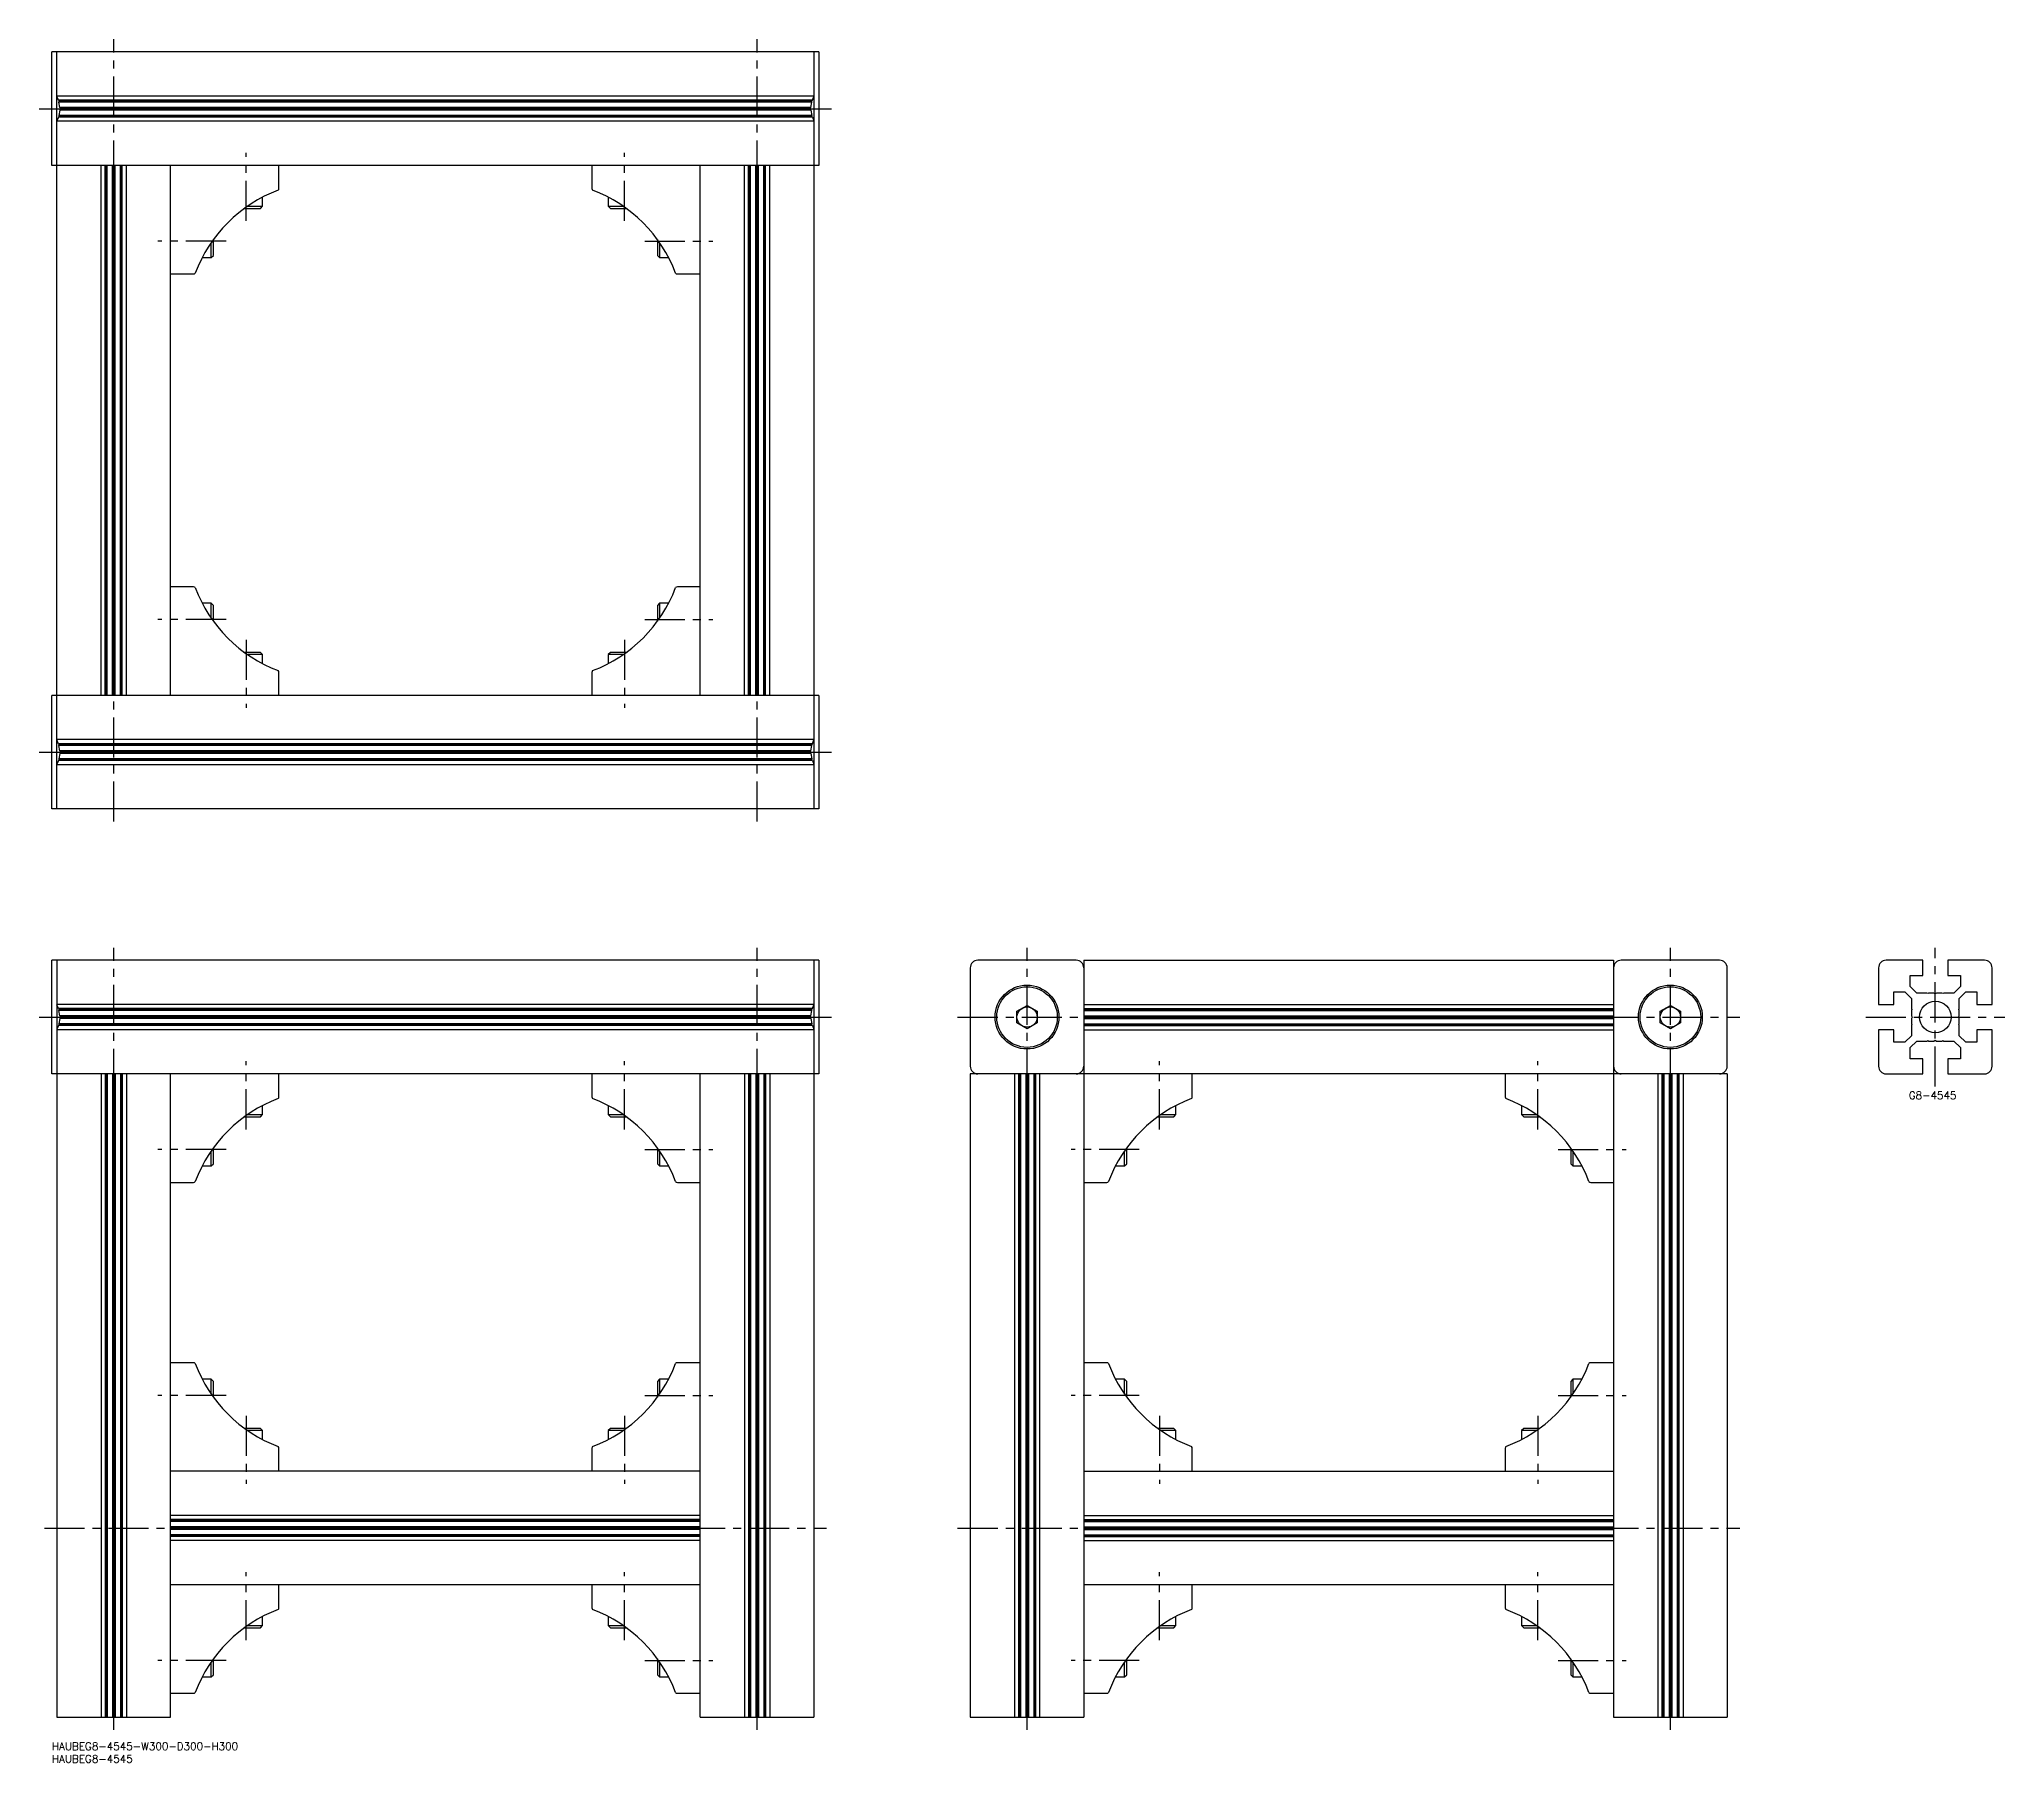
# Model space of a CAD drawing. Extents: x -5 to 774, y -8 to 675.
import ezdxf

# ---------------------------------------------------------------- set-up
doc = ezdxf.new("R2010")
doc.units = 0
doc.header["$LTSCALE"] = 0.5
doc.linetypes.add('CENTER', pattern=[50.8, 31.75, -6.35, 6.35, -6.35])
for name, color, linetype in [('MSM_CENTER', 1, 'CENTER'), ('MSM_CONTINUOUS', 7, 'CONTINUOUS'), ('MSM_PART_NUMBER', 7, 'CONTINUOUS')]:
    doc.layers.add(name, color=color, linetype=linetype)
doc.styles.get("Standard").update_dxf_attribs({"font": 'txt.shx', "height": 3, "bigfont": 'bigfont.shx'})

# ---------------------------------------------------------------- blocks, each defined once
blk = doc.blocks.new('*U8')
at = {"layer": 'MSM_PART_NUMBER'}
blk.add_text('HAUBEG8-4545-W300-D300-H300', height=3, dxfattribs=at).set_placement((0, -3))
blk = doc.blocks.new('*U9')
at = {"layer": 'MSM_PART_NUMBER'}
blk.add_text('HAUBEG8-4545', height=3, dxfattribs=at).set_placement((0, -8))
blk = doc.blocks.new('*U10')
at = {"layer": 'MSM_PART_NUMBER'}
blk.add_text('G8-4545', height=3, dxfattribs=at).set_placement((735.99, 254.97))

msp = doc.modelspace()

# ---------------------------------------------------------------- linework, layer by layer
at = {"layer": 'MSM_CENTER'}
for p, q in [((24.5, 365), (24.5, 675)), ((279.5, 365), (279.5, 675)), ((-5, 647.5), (309, 647.5)), ((77, 603), (77, 630)), ((227, 603), (227, 630)), ((69, 595), (42, 595)), ((235, 595), (262, 595)), ((69, 445), (42, 445)), ((235, 445), (262, 445)), ((77, 437), (77, 410)), ((227, 437), (227, 410)), ((-5, 392.5), (309, 392.5)), ((24.5, 5), (24.5, 315)), ((279.5, 5), (279.5, 315)), ((386.5, 5), (386.5, 315)), ((641.5, 5), (641.5, 315)), ((746.5, 260), (746.5, 315)), ((-5, 287.5), (309, 287.5)), ((359, 287.5), (669, 287.5)), ((719, 287.5), (774, 287.5)), ((77, 243), (77, 270)), ((227, 243), (227, 270)), ((439, 243), (439, 270)), ((589, 243), (589, 270)), ((69, 235), (42, 235)), ((235, 235), (262, 235)), ((431, 235), (404, 235)), ((597, 235), (624, 235)), ((69, 137.5), (42, 137.5)), ((235, 137.5), (262, 137.5)), ((431, 137.5), (404, 137.5)), ((597, 137.5), (624, 137.5)), ((77, 129.5), (77, 102.5)), ((227, 129.5), (227, 102.5)), ((439, 129.5), (439, 102.5)), ((589, 129.5), (589, 102.5)), ((-3, 85), (307, 85)), ((359, 85), (669, 85)), ((77, 40.5), (77, 67.5)), ((227, 40.5), (227, 67.5)), ((439, 40.5), (439, 67.5)), ((589, 40.5), (589, 67.5)), ((69, 32.5), (42, 32.5)), ((235, 32.5), (262, 32.5)), ((431, 32.5), (404, 32.5)), ((597, 32.5), (624, 32.5))]:
    msp.add_line(p, q, dxfattribs=at)
at = {"layer": 'MSM_CONTINUOUS'}
for p, q in [((304, 670), (0, 670)), ((0, 625), (0, 670)), ((2, 370), (2, 670)), ((302, 670), (302, 370)), ((304, 670), (304, 625)), ((302, 652.5), (2, 652.5)), ((2.58, 650.85), (2, 652.31)), ((2.58, 650.85), (2.88, 650.5)), ((301.42, 650.85), (2.58, 650.85)), ((2.88, 650.5), (2.79, 650.15)), ((301.21, 650.15), (2.79, 650.15)), ((3.14, 648.02), (2.79, 650.15)), ((3.14, 646.98), (2.79, 644.85)), ((301.12, 650.5), (2.88, 650.5)), ((3.14, 648.02), (3.45, 647.5)), ((300.86, 648.02), (3.14, 648.02)), ((3.45, 647.5), (3.14, 646.98)), ((300.86, 646.98), (3.14, 646.98)), ((300.55, 647.5), (3.45, 647.5)), ((300.55, 647.5), (300.86, 648.02)), ((300.86, 646.98), (300.55, 647.5)), ((300.86, 648.02), (301.21, 650.15)), ((300.86, 646.98), (301.21, 644.85)), ((301.12, 650.5), (301.42, 650.85)), ((301.21, 650.15), (301.12, 650.5)), ((301.42, 650.85), (302, 652.31)), ((2.58, 644.15), (2, 642.69)), ((302, 642.5), (2, 642.5)), ((2.88, 644.5), (2.58, 644.15)), ((301.42, 644.15), (2.58, 644.15)), ((301.21, 644.85), (2.79, 644.85)), ((2.79, 644.85), (2.88, 644.5)), ((301.12, 644.5), (2.88, 644.5)), ((301.12, 644.5), (301.21, 644.85)), ((301.42, 644.15), (301.12, 644.5)), ((301.42, 644.15), (302, 642.69)), ((304, 625), (0, 625)), ((19.5, 415), (19.5, 625)), ((21.15, 415), (21.15, 625)), ((21.5, 415), (21.5, 625)), ((21.85, 415), (21.85, 625)), ((23.98, 415), (23.98, 625)), ((24.5, 415), (24.5, 625)), ((25.02, 415), (25.02, 625)), ((27.15, 415), (27.15, 625)), ((27.5, 415), (27.5, 625)), ((27.85, 415), (27.85, 625)), ((29.5, 415), (29.5, 625)), ((47, 415), (47, 625)), ((90, 615.91), (90, 625)), ((214, 625), (214, 615.91)), ((257, 415), (257, 625)), ((274.5, 415), (274.5, 625)), ((276.15, 415), (276.15, 625)), ((276.5, 415), (276.5, 625)), ((276.85, 415), (276.85, 625)), ((278.98, 415), (278.98, 625)), ((279.5, 415), (279.5, 625)), ((280.02, 415), (280.02, 625)), ((282.15, 415), (282.15, 625)), ((282.5, 415), (282.5, 625)), ((282.85, 415), (282.85, 625)), ((284.5, 415), (284.5, 625)), ((76.39, 608), (82.63, 608)), ((77.61, 608.87), (83.5, 608.87)), ((82.63, 608), (83.5, 608.87)), ((83.5, 608.87), (83.5, 612.42)), ((220.5, 612.42), (220.5, 608.87)), ((220.5, 608.87), (221.37, 608)), ((220.5, 608.87), (226.39, 608.87)), ((221.37, 608), (227.61, 608)), ((63.13, 588.5), (63.13, 594.39)), ((64, 589.37), (64, 595.61)), ((240, 595.61), (240, 589.37)), ((240.87, 594.39), (240.87, 588.5)), ((59.58, 588.5), (63.13, 588.5)), ((63.13, 588.5), (64, 589.37)), ((240, 589.37), (240.87, 588.5)), ((240.87, 588.5), (244.42, 588.5)), ((47, 582), (56.09, 582)), ((247.91, 582), (257, 582)), ((56.09, 458), (47, 458)), ((257, 458), (247.91, 458)), ((63.13, 451.5), (59.58, 451.5)), ((64, 450.63), (63.13, 451.5)), ((63.13, 445.61), (63.13, 451.5)), ((64, 444.39), (64, 450.63)), ((240.87, 451.5), (240, 450.63)), ((240, 450.63), (240, 444.39)), ((244.42, 451.5), (240.87, 451.5)), ((240.87, 451.5), (240.87, 445.61)), ((82.63, 432), (76.39, 432)), ((83.5, 431.13), (77.61, 431.13)), ((83.5, 431.13), (82.63, 432)), ((83.5, 427.58), (83.5, 431.13)), ((221.37, 432), (220.5, 431.13)), ((220.5, 431.13), (220.5, 427.58)), ((226.39, 431.13), (220.5, 431.13)), ((227.61, 432), (221.37, 432)), ((90, 415), (90, 424.09)), ((214, 424.09), (214, 415)), ((304, 415), (0, 415)), ((0, 370), (0, 415)), ((304, 415), (304, 370)), ((302, 397.5), (2, 397.5)), ((2.58, 395.85), (2, 397.31)), ((301.42, 395.85), (302, 397.31)), ((2.58, 395.85), (2.88, 395.5)), ((301.42, 395.85), (2.58, 395.85)), ((2.88, 395.5), (2.79, 395.15)), ((301.21, 395.15), (2.79, 395.15)), ((3.14, 393.02), (2.79, 395.15)), ((3.14, 391.98), (2.79, 389.85)), ((2.79, 389.85), (2.88, 389.5)), ((301.21, 389.85), (2.79, 389.85)), ((301.12, 395.5), (2.88, 395.5)), ((3.14, 393.02), (3.45, 392.5)), ((300.86, 393.02), (3.14, 393.02)), ((3.45, 392.5), (3.14, 391.98)), ((300.86, 391.98), (3.14, 391.98)), ((300.55, 392.5), (3.45, 392.5)), ((300.55, 392.5), (300.86, 393.02)), ((300.86, 391.98), (300.55, 392.5)), ((300.86, 393.02), (301.21, 395.15)), ((300.86, 391.98), (301.21, 389.85)), ((301.12, 395.5), (301.42, 395.85)), ((301.21, 395.15), (301.12, 395.5)), ((301.12, 389.5), (301.21, 389.85)), ((2.58, 389.15), (2, 387.69)), ((302, 387.5), (2, 387.5)), ((2.88, 389.5), (2.58, 389.15)), ((301.42, 389.15), (2.58, 389.15)), ((301.12, 389.5), (2.88, 389.5)), ((301.42, 389.15), (301.12, 389.5)), ((301.42, 389.15), (302, 387.69)), ((304, 370), (0, 370)), ((304, 310), (0, 310)), ((0, 265), (0, 310)), ((2, 310), (2, 10)), ((302, 310), (302, 10)), ((304, 310), (304, 265)), ((364, 307), (364, 268)), ((406, 310), (367, 310)), ((409, 310), (409, 10)), ((409, 310), (619, 310)), ((619, 310), (619, 10)), ((661, 310), (622, 310)), ((664, 268), (664, 307)), ((724, 307), (724, 292.5)), ((741.5, 310), (727, 310)), ((736.5, 299.62), (736.5, 304)), ((736.5, 304), (741.5, 304)), ((741.5, 304), (741.5, 310)), ((766, 310), (751.5, 310)), ((751.5, 310), (751.5, 304)), ((751.5, 304), (756.5, 304)), ((756.5, 304), (756.5, 299.62)), ((769, 292.5), (769, 307)), ((730, 297.5), (734.38, 297.5)), ((730, 292.5), (730, 297.5)), ((734.38, 297.5), (737, 294.88)), ((739.12, 297), (736.5, 299.62)), ((743.15, 297), (739.12, 297)), ((743.5, 296.8), (743.15, 297)), ((743.85, 297), (743.5, 296.8)), ((745.98, 297), (743.85, 297)), ((746.5, 296.7), (745.98, 297)), ((747.02, 297), (746.5, 296.7)), ((749.15, 297), (747.02, 297)), ((749.5, 296.8), (749.15, 297)), ((749.85, 297), (749.5, 296.8)), ((753.88, 297), (749.85, 297)), ((756.5, 299.62), (753.88, 297)), ((756, 294.88), (758.62, 297.5)), ((758.62, 297.5), (763, 297.5)), ((763, 297.5), (763, 292.5)), ((302, 292.5), (2, 292.5)), ((2.58, 290.85), (2, 292.31)), ((301.42, 290.85), (2.58, 290.85)), ((2.58, 290.85), (2.88, 290.5)), ((2.88, 290.5), (2.79, 290.15)), ((301.21, 290.15), (2.79, 290.15)), ((3.14, 288.02), (2.79, 290.15)), ((301.12, 290.5), (2.88, 290.5)), ((300.86, 288.02), (301.21, 290.15)), ((301.12, 290.5), (301.42, 290.85)), ((301.21, 290.15), (301.12, 290.5)), ((301.42, 290.85), (302, 292.31)), ((382.5, 289.81), (386.5, 292.12)), ((382.5, 285.19), (382.5, 289.81)), ((386.5, 292.12), (390.5, 289.81)), ((390.5, 289.81), (390.5, 285.19)), ((409, 292.5), (619, 292.5)), ((409, 290.85), (619, 290.85)), ((409, 290.5), (619, 290.5)), ((409, 290.15), (619, 290.15)), ((637.5, 289.81), (641.5, 292.12)), ((637.5, 285.19), (637.5, 289.81)), ((641.5, 292.12), (645.5, 289.81)), ((645.5, 289.81), (645.5, 285.19)), ((724, 292.5), (730, 292.5)), ((737, 294.88), (737, 290.85)), ((737, 290.85), (737.2, 290.5)), ((737.2, 290.5), (737, 290.15)), ((737, 290.15), (737, 288.02)), ((755.8, 290.5), (756, 290.85)), ((756, 290.15), (755.8, 290.5)), ((756, 290.85), (756, 294.88)), ((756, 288.02), (756, 290.15)), ((763, 292.5), (769, 292.5)), ((2.58, 284.15), (2, 282.69)), ((302, 282.5), (2, 282.5)), ((2.88, 284.5), (2.58, 284.15)), ((301.42, 284.15), (2.58, 284.15)), ((3.14, 286.98), (2.79, 284.85)), ((301.21, 284.85), (2.79, 284.85)), ((2.79, 284.85), (2.88, 284.5)), ((301.12, 284.5), (2.88, 284.5)), ((300.86, 288.02), (3.14, 288.02)), ((3.14, 288.02), (3.45, 287.5)), ((3.45, 287.5), (3.14, 286.98)), ((300.86, 286.98), (3.14, 286.98)), ((300.55, 287.5), (3.45, 287.5)), ((300.55, 287.5), (300.86, 288.02)), ((300.86, 286.98), (300.55, 287.5)), ((300.86, 286.98), (301.21, 284.85)), ((301.12, 284.5), (301.21, 284.85)), ((301.42, 284.15), (301.12, 284.5)), ((301.42, 284.15), (302, 282.69)), ((386.5, 282.88), (382.5, 285.19)), ((390.5, 285.19), (386.5, 282.88)), ((409, 288.02), (619, 288.02)), ((409, 287.5), (619, 287.5)), ((409, 286.98), (619, 286.98)), ((409, 284.85), (619, 284.85)), ((409, 284.5), (619, 284.5)), ((409, 284.15), (619, 284.15)), ((409, 282.5), (619, 282.5)), ((641.5, 282.88), (637.5, 285.19)), ((645.5, 285.19), (641.5, 282.88)), ((730, 282.5), (724, 282.5)), ((724, 282.5), (724, 268)), ((730, 277.5), (730, 282.5)), ((737, 288.02), (737.3, 287.5)), ((737.3, 287.5), (737, 286.98)), ((737, 286.98), (737, 284.85)), ((737, 284.85), (737.2, 284.5)), ((737.2, 284.5), (737, 284.15)), ((737, 284.15), (737, 280.12)), ((755.7, 287.5), (756, 288.02)), ((756, 286.98), (755.7, 287.5)), ((755.8, 284.5), (756, 284.85)), ((756, 284.15), (755.8, 284.5)), ((756, 284.85), (756, 286.98)), ((756, 280.12), (756, 284.15)), ((769, 282.5), (763, 282.5)), ((763, 282.5), (763, 277.5)), ((769, 268), (769, 282.5)), ((734.38, 277.5), (730, 277.5)), ((737, 280.12), (734.38, 277.5)), ((736.5, 275.38), (739.12, 278)), ((736.5, 271), (736.5, 275.38)), ((739.12, 278), (743.15, 278)), ((743.15, 278), (743.5, 278.2)), ((743.5, 278.2), (743.85, 278)), ((743.85, 278), (745.98, 278)), ((745.98, 278), (746.5, 278.3)), ((746.5, 278.3), (747.02, 278)), ((747.02, 278), (749.15, 278)), ((749.15, 278), (749.5, 278.2)), ((749.5, 278.2), (749.85, 278)), ((749.85, 278), (753.88, 278)), ((753.88, 278), (756.5, 275.38)), ((758.62, 277.5), (756, 280.12)), ((756.5, 275.38), (756.5, 271)), ((763, 277.5), (758.62, 277.5)), ((304, 265), (0, 265)), ((19.5, 265), (19.5, 10)), ((21.15, 265), (21.15, 10)), ((21.5, 265), (21.5, 10)), ((21.85, 265), (21.85, 10)), ((23.98, 265), (23.98, 10)), ((24.5, 265), (24.5, 10)), ((25.02, 265), (25.02, 10)), ((27.15, 265), (27.15, 10)), ((27.5, 265), (27.5, 10)), ((27.85, 265), (27.85, 10)), ((29.5, 265), (29.5, 10)), ((47, 10), (47, 265)), ((90, 255.91), (90, 265)), ((214, 265), (214, 255.91)), ((257, 10), (257, 265)), ((274.5, 265), (274.5, 10)), ((276.15, 265), (276.15, 10)), ((276.5, 265), (276.5, 10)), ((276.85, 265), (276.85, 10)), ((278.98, 265), (278.98, 10)), ((279.5, 265), (279.5, 10)), ((280.02, 265), (280.02, 10)), ((282.15, 265), (282.15, 10)), ((282.5, 265), (282.5, 10)), ((282.85, 265), (282.85, 10)), ((284.5, 265), (284.5, 10)), ((664, 265), (364, 265)), ((364, 265), (364, 10)), ((381.5, 265), (381.5, 10)), ((383.15, 265), (383.15, 10)), ((383.5, 265), (383.5, 10)), ((383.85, 265), (383.85, 10)), ((385.98, 265), (385.98, 10)), ((386.5, 265), (386.5, 10)), ((387.02, 265), (387.02, 10)), ((389.15, 265), (389.15, 10)), ((389.5, 265), (389.5, 10)), ((389.85, 265), (389.85, 10)), ((391.5, 265), (391.5, 10)), ((452, 255.91), (452, 265)), ((576, 265), (576, 255.91)), ((636.5, 265), (636.5, 10)), ((638.15, 265), (638.15, 10)), ((638.5, 265), (638.5, 10)), ((638.85, 265), (638.85, 10)), ((640.98, 265), (640.98, 10)), ((641.5, 265), (641.5, 10)), ((642.02, 265), (642.02, 10)), ((644.15, 265), (644.15, 10)), ((644.5, 265), (644.5, 10)), ((644.85, 265), (644.85, 10)), ((646.5, 265), (646.5, 10)), ((664, 265), (664, 10)), ((727, 265), (741.5, 265)), ((741.5, 271), (736.5, 271)), ((741.5, 265), (741.5, 271)), ((756.5, 271), (751.5, 271)), ((751.5, 271), (751.5, 265)), ((751.5, 265), (766, 265)), ((83.5, 248.87), (83.5, 252.42)), ((220.5, 252.42), (220.5, 248.87)), ((445.5, 248.87), (445.5, 252.42)), ((582.5, 252.42), (582.5, 248.87)), ((76.39, 248), (82.63, 248)), ((77.61, 248.87), (83.5, 248.87)), ((82.63, 248), (83.5, 248.87)), ((220.5, 248.87), (221.37, 248)), ((220.5, 248.87), (226.39, 248.87)), ((221.37, 248), (227.61, 248)), ((438.39, 248), (444.63, 248)), ((439.61, 248.87), (445.5, 248.87)), ((444.63, 248), (445.5, 248.87)), ((582.5, 248.87), (583.37, 248)), ((582.5, 248.87), (588.39, 248.87)), ((583.37, 248), (589.61, 248)), ((63.13, 228.5), (63.13, 234.39)), ((64, 229.37), (64, 235.61)), ((240, 235.61), (240, 229.37)), ((240.87, 234.39), (240.87, 228.5)), ((425.13, 228.5), (425.13, 234.39)), ((426, 229.37), (426, 235.61)), ((602, 235.61), (602, 229.37)), ((602.87, 234.39), (602.87, 228.5)), ((59.58, 228.5), (63.13, 228.5)), ((63.13, 228.5), (64, 229.37)), ((240, 229.37), (240.87, 228.5)), ((240.87, 228.5), (244.42, 228.5)), ((421.58, 228.5), (425.13, 228.5)), ((425.13, 228.5), (426, 229.37)), ((602, 229.37), (602.87, 228.5)), ((602.87, 228.5), (606.42, 228.5)), ((47, 222), (56.09, 222)), ((247.91, 222), (257, 222)), ((409, 222), (418.09, 222)), ((609.91, 222), (619, 222)), ((56.09, 150.5), (47, 150.5)), ((257, 150.5), (247.91, 150.5)), ((418.09, 150.5), (409, 150.5)), ((619, 150.5), (609.91, 150.5)), ((63.13, 144), (59.58, 144)), ((64, 143.13), (63.13, 144)), ((63.13, 138.11), (63.13, 144)), ((64, 136.89), (64, 143.13)), ((240.87, 144), (240, 143.13)), ((240, 143.13), (240, 136.89)), ((244.42, 144), (240.87, 144)), ((240.87, 144), (240.87, 138.11)), ((425.13, 144), (421.58, 144)), ((426, 143.13), (425.13, 144)), ((425.13, 138.11), (425.13, 144)), ((426, 136.89), (426, 143.13)), ((602.87, 144), (602, 143.13)), ((602, 143.13), (602, 136.89)), ((606.42, 144), (602.87, 144)), ((602.87, 144), (602.87, 138.11)), ((82.63, 124.5), (76.39, 124.5)), ((83.5, 123.63), (77.61, 123.63)), ((83.5, 123.63), (82.63, 124.5)), ((83.5, 120.08), (83.5, 123.63)), ((221.37, 124.5), (220.5, 123.63)), ((220.5, 123.63), (220.5, 120.08)), ((226.39, 123.63), (220.5, 123.63)), ((227.61, 124.5), (221.37, 124.5)), ((444.63, 124.5), (438.39, 124.5)), ((445.5, 123.63), (439.61, 123.63)), ((445.5, 123.63), (444.63, 124.5)), ((445.5, 120.08), (445.5, 123.63)), ((583.37, 124.5), (582.5, 123.63)), ((582.5, 123.63), (582.5, 120.08)), ((588.39, 123.63), (582.5, 123.63)), ((589.61, 124.5), (583.37, 124.5)), ((90, 107.5), (90, 116.59)), ((214, 116.59), (214, 107.5)), ((452, 107.5), (452, 116.59)), ((576, 116.59), (576, 107.5)), ((257, 107.5), (47, 107.5)), ((409, 107.5), (619, 107.5)), ((257, 90), (47, 90)), ((257, 88.35), (47, 88.35)), ((257, 88), (47, 88)), ((257, 87.65), (47, 87.65)), ((409, 90), (619, 90)), ((409, 88.35), (619, 88.35)), ((409, 88), (619, 88)), ((409, 87.65), (619, 87.65)), ((257, 85.52), (47, 85.52)), ((257, 85), (47, 85)), ((257, 84.48), (47, 84.48)), ((257, 82.35), (47, 82.35)), ((257, 82), (47, 82)), ((257, 81.65), (47, 81.65)), ((257, 80), (47, 80)), ((409, 85.52), (619, 85.52)), ((409, 85), (619, 85)), ((409, 84.48), (619, 84.48)), ((409, 82.35), (619, 82.35)), ((409, 82), (619, 82)), ((409, 81.65), (619, 81.65)), ((409, 80), (619, 80)), ((257, 62.5), (47, 62.5)), ((90, 53.41), (90, 62.5)), ((214, 62.5), (214, 53.41)), ((619, 62.5), (409, 62.5)), ((452, 53.41), (452, 62.5)), ((576, 62.5), (576, 53.41)), ((83.5, 46.37), (83.5, 49.92)), ((220.5, 49.92), (220.5, 46.37)), ((445.5, 46.37), (445.5, 49.92)), ((582.5, 49.92), (582.5, 46.37)), ((76.39, 45.5), (82.63, 45.5)), ((77.61, 46.37), (83.5, 46.37)), ((82.63, 45.5), (83.5, 46.37)), ((220.5, 46.37), (221.37, 45.5)), ((220.5, 46.37), (226.39, 46.37)), ((221.37, 45.5), (227.61, 45.5)), ((438.39, 45.5), (444.63, 45.5)), ((439.61, 46.37), (445.5, 46.37)), ((444.63, 45.5), (445.5, 46.37)), ((582.5, 46.37), (583.37, 45.5)), ((582.5, 46.37), (588.39, 46.37)), ((583.37, 45.5), (589.61, 45.5)), ((63.13, 26), (63.13, 31.89)), ((64, 26.87), (64, 33.11)), ((240, 33.11), (240, 26.87)), ((240.87, 31.89), (240.87, 26)), ((425.13, 26), (425.13, 31.89)), ((426, 26.87), (426, 33.11)), ((602, 33.11), (602, 26.87)), ((602.87, 31.89), (602.87, 26)), ((59.58, 26), (63.13, 26)), ((63.13, 26), (64, 26.87)), ((240, 26.87), (240.87, 26)), ((240.87, 26), (244.42, 26)), ((421.58, 26), (425.13, 26)), ((425.13, 26), (426, 26.87)), ((602, 26.87), (602.87, 26)), ((602.87, 26), (606.42, 26)), ((47, 19.5), (56.09, 19.5)), ((247.91, 19.5), (257, 19.5)), ((409, 19.5), (418.09, 19.5)), ((609.91, 19.5), (619, 19.5)), ((2, 10), (47, 10)), ((257, 10), (302, 10)), ((364, 10), (409, 10)), ((619, 10), (664, 10))]:
    msp.add_line(p, q, dxfattribs=at)
for centre, radius in [((386.5, 287.5), 12.65), ((386.5, 287.5), 12), ((641.5, 287.5), 12.65), ((641.5, 287.5), 12), ((386.5, 287.5), 4), ((641.5, 287.5), 4), ((746.5, 287.5), 6.25)]:
    msp.add_circle(centre, radius, dxfattribs=at)
for centre, radius, start, end in [((89, 615.91), 1, 315, 0), ((215, 615.91), 1, 180, 225), ((109.78, 562.22), 56.67, 110.7505, 159.2495), ((194.22, 562.22), 56.67, 20.7505, 69.2495), ((56.09, 583), 1, 270, 315), ((247.91, 583), 1, 225, 270), ((56.09, 457), 1, 45, 90), ((109.78, 477.78), 56.67, 200.7505, 249.2495), ((194.22, 477.78), 56.67, 290.7505, 339.2495), ((247.91, 457), 1, 90, 135), ((89, 424.09), 1, 0, 45), ((215, 424.09), 1, 135, 180), ((367, 307), 3, 90, 180), ((406, 307), 3, 0, 90), ((622, 307), 3, 90, 180), ((661, 307), 3, 0, 90), ((727, 307), 3, 90, 180), ((766, 307), 3, 0, 90), ((367, 268), 3, 180, 270), ((406, 268), 3, 270, 0), ((622, 268), 3, 180, 270), ((661, 268), 3, 270, 0), ((727, 268), 3, 180, 270), ((766, 268), 3, 270, 0), ((109.78, 202.22), 56.67, 110.7505, 159.2495), ((89, 255.91), 1, 315, 0), ((215, 255.91), 1, 180, 225), ((194.22, 202.22), 56.67, 20.7505, 69.2495), ((471.78, 202.22), 56.67, 110.7505, 159.2495), ((451, 255.91), 1, 315, 0), ((577, 255.91), 1, 180, 225), ((556.22, 202.22), 56.67, 20.7505, 69.2495), ((56.09, 223), 1, 270, 315), ((247.91, 223), 1, 225, 270), ((418.09, 223), 1, 270, 315), ((609.91, 223), 1, 225, 270), ((56.09, 149.5), 1, 45, 90), ((109.78, 170.28), 56.67, 200.7505, 249.2495), ((194.22, 170.28), 56.67, 290.7505, 339.2495), ((247.91, 149.5), 1, 90, 135), ((418.09, 149.5), 1, 45, 90), ((471.78, 170.28), 56.67, 200.7505, 249.2495), ((556.22, 170.28), 56.67, 290.7505, 339.2495), ((609.91, 149.5), 1, 90, 135), ((89, 116.59), 1, 0, 45), ((215, 116.59), 1, 135, 180), ((451, 116.59), 1, 0, 45), ((577, 116.59), 1, 135, 180), ((109.78, -0.28), 56.67, 110.7505, 159.2495), ((89, 53.41), 1, 315, 0), ((215, 53.41), 1, 180, 225), ((194.22, -0.28), 56.67, 20.7505, 69.2495), ((471.78, -0.28), 56.67, 110.7505, 159.2495), ((451, 53.41), 1, 315, 0), ((577, 53.41), 1, 180, 225), ((556.22, -0.28), 56.67, 20.7505, 69.2495), ((56.09, 20.5), 1, 270, 315), ((247.91, 20.5), 1, 225, 270), ((418.09, 20.5), 1, 270, 315), ((609.91, 20.5), 1, 225, 270)]:
    msp.add_arc(centre, radius, start, end, dxfattribs=at)

# ---------------------------------------------------------------- block references
for name in ['*U10', '*U8', '*U9']:
    msp.add_blockref(name, (0, 0), dxfattribs=at)

doc.saveas('drawing.dxf')
